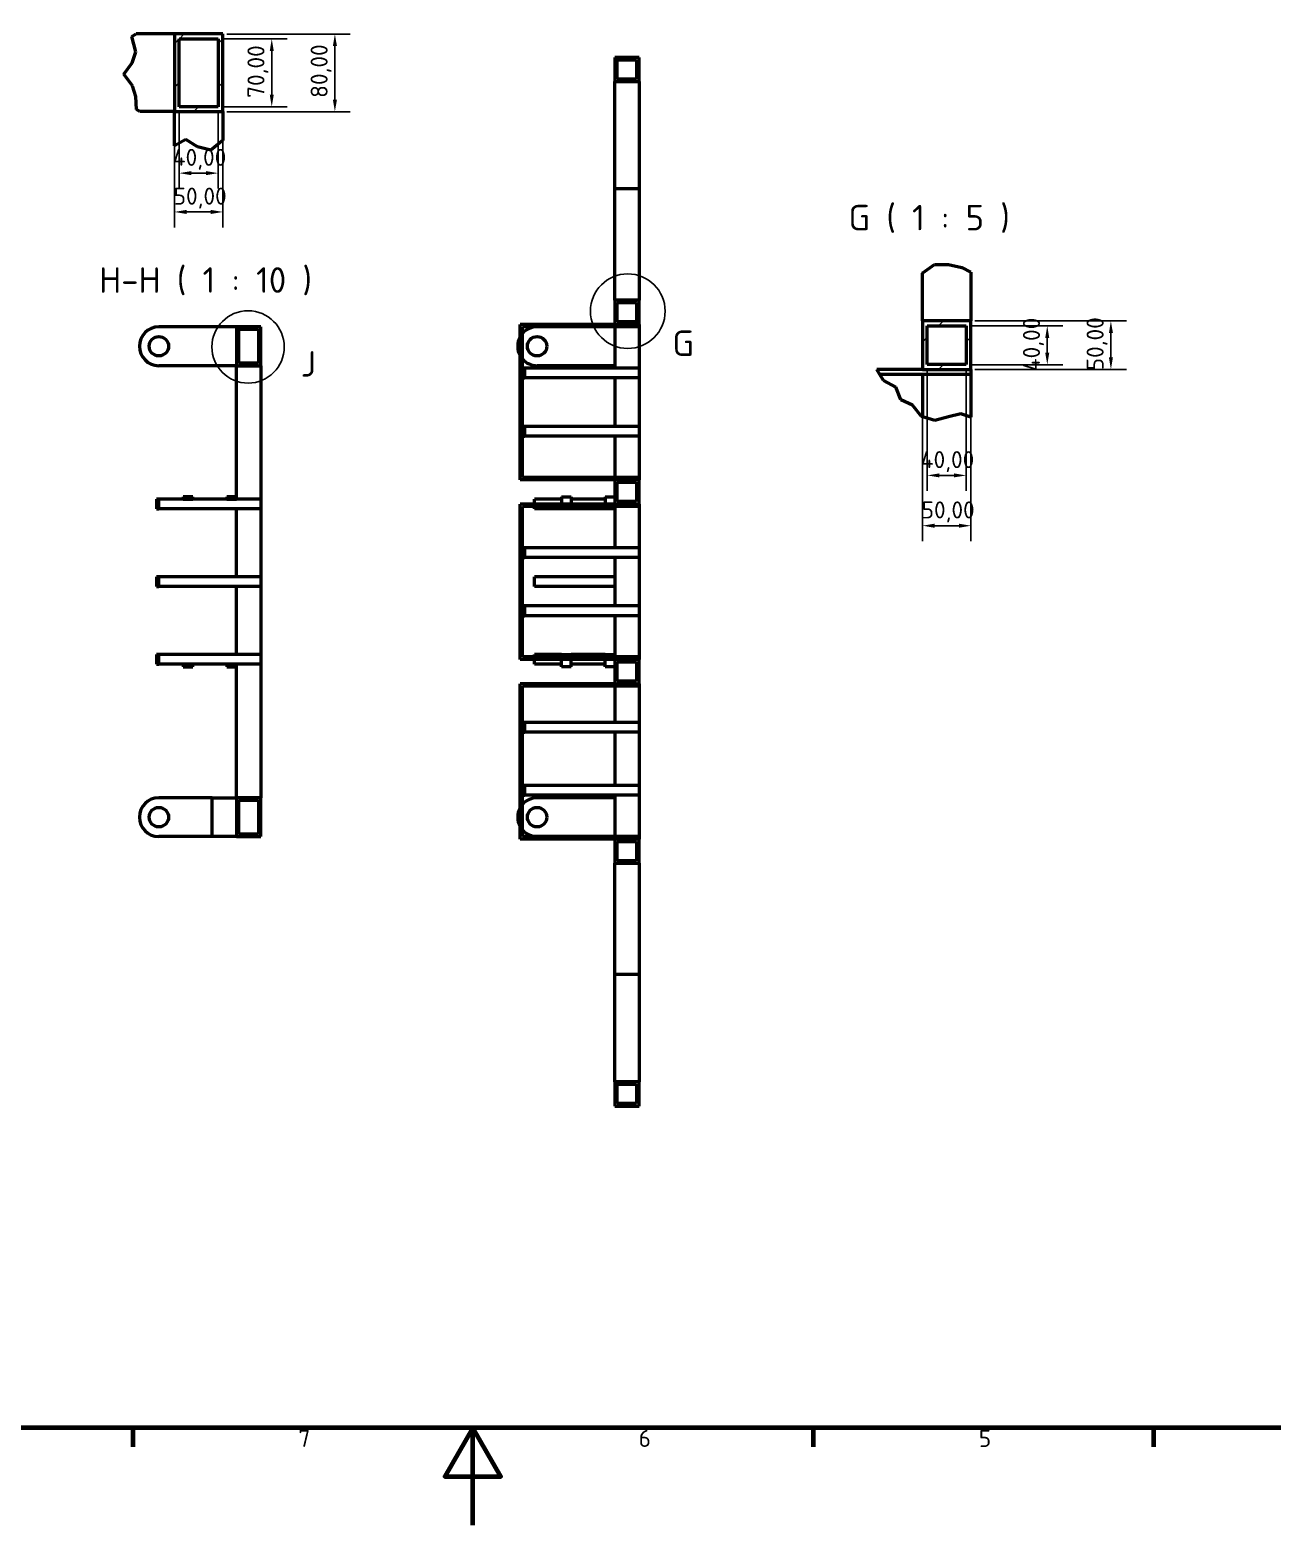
# Model space of a CAD drawing. Header units: millimetres. Extents: x 0 to 8410, y 0 to 5940.
# Drawn here: x 3292 to 5851, y 0 to 3080 of the extents above; entities that cross this region are included whole.
import ezdxf

# ---------------------------------------------------------------- set-up
doc = ezdxf.new("R2010")
doc.units = ezdxf.units.MM
doc.header["$LTSCALE"] = 10
for name, color, linetype, lineweight in [('Bemaßung (ISO)', 7, 'Continuous', 25), ('Bruchlinie (ISO)', 7, 'Continuous', 50), ('Detailumgrenzung (ISO)', 7, 'Continuous', 25), ('Rahmen (ISO)', 7, 'Continuous', 70), ('Schraffur (ISO)', 7, 'Continuous', 18), ('Sichtbar (ISO)', 7, 'Continuous', 50), ('Symbol (ISO)', 7, 'Continuous', 25)]:
    doc.layers.add(name, color=color, linetype=linetype, lineweight=lineweight)
doc.styles.add('Bezeichnungstext (DIN)', font='isocpeur.ttf')
doc.styles.add('Notiztext (DIN)', font='isocpeur.ttf')
doc.dimstyles.new('Standard (DIN)', dxfattribs={"dimscale": 10, "dimtxt": 3.5, "dimasz": 2.5, "dimexe": 3.175, "dimexo": 0.8, "dimgap": 0.8, "dimtad": 1, "dimrnd": 1e-08, "dimzin": 0, "dimtxsty": 'Notiztext (DIN)', "dimcen": 0.09, "dimdle": 10, "dimclrd": 256, "dimclre": 256, "dimclrt": 256, "dimadec": 0, "dimazin": 0, "dimtfac": 1, "dimtmove": 0, "dimatfit": 3, "dimfxl": 1, "dimtolj": 1, "dimtzin": 0, "dimlwd": -1, "dimlwe": -1, "dimarcsym": 0})
pattern_1 = [(45, (0, 0), (-22.45064, 22.45064), [])]
pattern_2 = [(45, (0, 0), (-44.9013, 44.9013), [])]

# ---------------------------------------------------------------- blocks, each defined once
blk = doc.blocks.new('Ränder Vorgaberahmen')
at = {"layer": 'Rahmen (ISO)'}
for p, q in [((350.42, 20), (350.42, 16.1)), ((490.58, 20), (490.58, 16.1)), ((560.67, 20), (560.67, 16.1))]:
    blk.add_line(p, q, dxfattribs=at)
at = {"layer": 'Rahmen (ISO)', "flags": 128}
for points in [[(20, 20), (20, 574), (821, 574), (821, 20), (20, 20)], [(420.5, 0), (420.5, 20), (414.73, 10), (426.27, 10), (420.5, 20)]]:
    blk.add_lwpolyline(points, dxfattribs=at)
at = {"layer": 'Rahmen (ISO)', "char_height": 3.5, "attachment_point": 7, "style": 'Notiztext (DIN)'}
for s, insert in [('7', (384.53, 16.1)), ('6', (454.62, 16.1)), ('5', (524.7, 16.1))]:
    blk.add_mtext(s, dxfattribs=dict(at, insert=insert))
blk = doc.blocks.new('2DDetail3')
at = {"layer": 'Detailumgrenzung (ISO)'}
blk.add_circle((452.39, 250.04), 7.69, dxfattribs=at)
at = {"layer": 'Detailumgrenzung (ISO)', "insert": (461.58, 240.81), "char_height": 5.25, "attachment_point": 7, "style": 'Bezeichnungstext (DIN)'}
blk.add_mtext('G', dxfattribs=at)
blk = doc.blocks.new('*D29')
at = {"layer": 'Bemaßung (ISO)', "transparency": 16777216}
for p, q in [((5228.9, 2470.2), (5419.8, 2470.2)), ((5388, 2415.2), (5388, 2445.2)), ((5228.9, 2390.2), (5419.8, 2390.2))]:
    blk.add_line(p, q, dxfattribs=at)
for points in [[(5383.8, 2445.2), (5392.2, 2445.2), (5388, 2470.2)], [(5383.8, 2415.2), (5392.2, 2415.2), (5388, 2390.2)]]:
    blk.add_solid(points, dxfattribs=at)
at = {"layer": 'Defpoints', "color": 0, "transparency": 16777216}
for p in [(5220.9, 2470.2), (5388, 2470.2), (5220.9, 2390.2)]:
    blk.add_point(p, dxfattribs=at)
at = {"layer": 'Bemaßung (ISO)', "transparency": 16777216, "insert": (5338, 2376.8), "char_height": 35, "attachment_point": 1, "rotation": 90, "style": 'Notiztext (DIN)'}
blk.add_mtext('\\A1;40,00', dxfattribs=at)
blk = doc.blocks.new('*D30')
at = {"layer": 'Bemaßung (ISO)', "transparency": 16777216}
for p, q in [((5238.9, 2480.2), (5550.9, 2480.2)), ((5519.1, 2405.2), (5519.1, 2455.2)), ((5238.9, 2380.2), (5550.9, 2380.2))]:
    blk.add_line(p, q, dxfattribs=at)
for points in [[(5515, 2455.2), (5523.3, 2455.2), (5519.1, 2480.2)], [(5515, 2405.2), (5523.3, 2405.2), (5519.1, 2380.2)]]:
    blk.add_solid(points, dxfattribs=at)
at = {"layer": 'Defpoints', "color": 0, "transparency": 16777216}
for p in [(5230.9, 2480.2), (5519.1, 2480.2), (5230.9, 2380.2)]:
    blk.add_point(p, dxfattribs=at)
at = {"layer": 'Bemaßung (ISO)', "transparency": 16777216, "insert": (5469.1, 2378.6), "char_height": 35, "attachment_point": 1, "rotation": 90, "style": 'Notiztext (DIN)'}
blk.add_mtext('\\A1;50,00', dxfattribs=at)
blk = doc.blocks.new('*D31')
at = {"layer": 'Bemaßung (ISO)', "transparency": 16777216}
for p, q in [((5140.9, 2382.2), (5140.9, 2130.4)), ((5220.9, 2382.2), (5220.9, 2130.4)), ((5165.9, 2162.1), (5195.9, 2162.1))]:
    blk.add_line(p, q, dxfattribs=at)
for points in [[(5165.9, 2166.3), (5165.9, 2158), (5140.9, 2162.1)], [(5195.9, 2166.3), (5195.9, 2158), (5220.9, 2162.1)]]:
    blk.add_solid(points, dxfattribs=at)
at = {"layer": 'Defpoints', "color": 0, "transparency": 16777216}
for p in [(5140.9, 2390.2), (5220.9, 2390.2), (5220.9, 2162.1)]:
    blk.add_point(p, dxfattribs=at)
at = {"layer": 'Bemaßung (ISO)', "transparency": 16777216, "insert": (5127.5, 2212.1), "char_height": 35, "attachment_point": 1, "style": 'Notiztext (DIN)'}
blk.add_mtext('\\A1;40,00', dxfattribs=at)
blk = doc.blocks.new('*D32')
at = {"layer": 'Bemaßung (ISO)', "transparency": 16777216}
for p, q in [((5130.9, 2372.2), (5130.9, 2026.8)), ((5230.9, 2372.2), (5230.9, 2026.8)), ((5205.9, 2058.5), (5155.9, 2058.5))]:
    blk.add_line(p, q, dxfattribs=at)
for points in [[(5155.9, 2062.7), (5155.9, 2054.3), (5130.9, 2058.5)], [(5205.9, 2062.7), (5205.9, 2054.3), (5230.9, 2058.5)]]:
    blk.add_solid(points, dxfattribs=at)
at = {"layer": 'Defpoints', "color": 0, "transparency": 16777216}
for p in [(5130.9, 2380.2), (5230.9, 2380.2), (5130.9, 2058.5)]:
    blk.add_point(p, dxfattribs=at)
at = {"layer": 'Bemaßung (ISO)', "transparency": 16777216, "insert": (5129.2, 2108.5), "char_height": 35, "attachment_point": 1, "style": 'Notiztext (DIN)'}
blk.add_mtext('\\A1;50,00', dxfattribs=at)
blk = doc.blocks.new('2DDetail4')
at = {"layer": 'Detailumgrenzung (ISO)'}
blk.add_circle((374.17, 242.67), 7.46, dxfattribs=at)
at = {"layer": 'Detailumgrenzung (ISO)', "insert": (385.01, 236.56), "char_height": 5.25, "attachment_point": 7, "style": 'Bezeichnungstext (DIN)'}
blk.add_mtext('J', dxfattribs=at)
blk = doc.blocks.new('*D35')
at = {"layer": 'Bemaßung (ISO)', "transparency": 16777216}
for p, q in [((3688, 3061.3), (3822.3, 3061.3)), ((3790.5, 3036.3), (3790.5, 2946.3)), ((3688, 2921.3), (3822.3, 2921.3))]:
    blk.add_line(p, q, dxfattribs=at)
for points in [[(3786.4, 3036.3), (3794.7, 3036.3), (3790.5, 3061.3)], [(3786.4, 2946.3), (3794.7, 2946.3), (3790.5, 2921.3)]]:
    blk.add_solid(points, dxfattribs=at)
at = {"layer": 'Defpoints', "color": 0, "transparency": 16777216}
for p in [(3680, 3061.3), (3680, 2921.3), (3790.5, 2921.3)]:
    blk.add_point(p, dxfattribs=at)
at = {"layer": 'Bemaßung (ISO)', "transparency": 16777216, "insert": (3740.5, 2939.7), "char_height": 35, "attachment_point": 1, "rotation": 90, "style": 'Notiztext (DIN)'}
blk.add_mtext('\\A1;70,00', dxfattribs=at)
blk = doc.blocks.new('*D36')
at = {"layer": 'Bemaßung (ISO)', "transparency": 16777216}
for p, q in [((3698, 3071.3), (3952.3, 3071.3)), ((3920.6, 3046.3), (3920.6, 2936.3)), ((3698, 2911.3), (3952.3, 2911.3))]:
    blk.add_line(p, q, dxfattribs=at)
for points in [[(3916.4, 3046.3), (3924.8, 3046.3), (3920.6, 3071.3)], [(3916.4, 2936.3), (3924.8, 2936.3), (3920.6, 2911.3)]]:
    blk.add_solid(points, dxfattribs=at)
at = {"layer": 'Defpoints', "color": 0, "transparency": 16777216}
for p in [(3690, 3071.3), (3690, 2911.3), (3920.6, 2911.3)]:
    blk.add_point(p, dxfattribs=at)
at = {"layer": 'Bemaßung (ISO)', "transparency": 16777216, "insert": (3870.6, 2939.7), "char_height": 35, "attachment_point": 1, "rotation": 90, "style": 'Notiztext (DIN)'}
blk.add_mtext('\\A1;80,00', dxfattribs=at)
blk = doc.blocks.new('*D37')
at = {"layer": 'Bemaßung (ISO)', "transparency": 16777216}
for p, q in [((3600, 2913.3), (3600, 2753)), ((3680, 2913.3), (3680, 2753)), ((3655, 2784.7), (3625, 2784.7))]:
    blk.add_line(p, q, dxfattribs=at)
for points in [[(3625, 2788.9), (3625, 2780.5), (3600, 2784.7)], [(3655, 2788.9), (3655, 2780.5), (3680, 2784.7)]]:
    blk.add_solid(points, dxfattribs=at)
at = {"layer": 'Defpoints', "color": 0, "transparency": 16777216}
for p in [(3600, 2921.3), (3680, 2921.3), (3600, 2784.7)]:
    blk.add_point(p, dxfattribs=at)
at = {"layer": 'Bemaßung (ISO)', "transparency": 16777216, "insert": (3586.7, 2834.7), "char_height": 35, "attachment_point": 1, "style": 'Notiztext (DIN)'}
blk.add_mtext('\\A1;40,00', dxfattribs=at)
blk = doc.blocks.new('*D38')
at = {"layer": 'Bemaßung (ISO)', "transparency": 16777216}
for p, q in [((3590, 2903.3), (3590, 2673)), ((3690, 2903.3), (3690, 2673)), ((3615, 2704.8), (3665, 2704.8))]:
    blk.add_line(p, q, dxfattribs=at)
for points in [[(3615, 2709), (3615, 2700.6), (3590, 2704.8)], [(3665, 2709), (3665, 2700.6), (3690, 2704.8)]]:
    blk.add_solid(points, dxfattribs=at)
at = {"layer": 'Defpoints', "color": 0, "transparency": 16777216}
for p in [(3590, 2911.3), (3690, 2911.3), (3690, 2704.8)]:
    blk.add_point(p, dxfattribs=at)
at = {"layer": 'Bemaßung (ISO)', "transparency": 16777216, "insert": (3588.4, 2754.8), "char_height": 35, "attachment_point": 1, "style": 'Notiztext (DIN)'}
blk.add_mtext('\\A1;50,00', dxfattribs=at)

msp = doc.modelspace()

# ---------------------------------------------------------------- hatches: boundary and pattern name
at = {"layer": 'Schraffur (ISO)'}
h = msp.add_hatch(dxfattribs=at)
h.set_pattern_fill('ANSI31', color=256, scale=508, style=0)
h.set_pattern_definition(pattern_2)
h.paths.add_polyline_path([(3690.025, 3071.34), (3590.025, 3071.34), (3590.025, 2911.34), (3690.025, 2911.34)])
h.paths.add_polyline_path([(3680.025, 3061.34), (3680.025, 2921.34), (3600.025, 2921.34), (3600.025, 3061.34)], flags=0)
h = msp.add_hatch(dxfattribs=at)
h.set_pattern_fill('ANSI31', color=256, scale=254, style=0)
h.set_pattern_definition(pattern_1)
h.paths.add_polyline_path([(4312.092, 1873.14), (4312.092, 1893.14), (4307.092, 1893.14), (4307.092, 1873.14)])
h.paths.add_polyline_path([(4312.092, 2363.14), (4312.092, 2383.14), (4307.092, 2383.14), (4307.092, 2363.14)])
h.paths.add_polyline_path([(4312.092, 1633.14), (4312.092, 1653.14), (4307.092, 1653.14), (4307.092, 1633.14)])
h.paths.add_polyline_path([(4312.092, 1993.14), (4312.092, 2013.14), (4307.092, 2013.14), (4307.092, 1993.14)])
h.paths.add_polyline_path([(4312.092, 2243.14), (4312.092, 2263.14), (4307.092, 2263.14), (4307.092, 2243.14)])
h.paths.add_polyline_path([(4312.092, 1503.14), (4312.092, 1523.14), (4307.092, 1523.14), (4307.092, 1503.14)])
h.paths.add_polyline_path([(4547.092, 1413.14), (4497.092, 1413.14), (4497.092, 1363.14), (4547.092, 1363.14)])
h.paths.add_polyline_path([(4542.092, 1368.14), (4502.092, 1368.14), (4502.092, 1408.14), (4542.092, 1408.14)], flags=0)
h.paths.add_polyline_path([(4497.092, 2473.14), (4547.092, 2473.14), (4547.092, 2523.14), (4497.092, 2523.14)])
h.paths.add_polyline_path([(4542.092, 2478.14), (4502.092, 2478.14), (4502.092, 2518.14), (4542.092, 2518.14)], flags=0)
h.paths.add_polyline_path([(4497.092, 2103.14), (4547.092, 2103.14), (4547.092, 2153.14), (4497.092, 2153.14)])
h.paths.add_polyline_path([(4502.092, 2148.14), (4542.092, 2148.14), (4542.092, 2108.14), (4502.092, 2108.14)], flags=0)
h.paths.add_polyline_path([(4497.092, 1733.14), (4547.092, 1733.14), (4547.092, 1783.14), (4497.092, 1783.14)])
h.paths.add_polyline_path([(4542.092, 1738.14), (4502.092, 1738.14), (4502.092, 1778.14), (4542.092, 1778.14)], flags=0)
h.paths.add_polyline_path([(4497.092, 3023.14), (4497.092, 2973.14), (4547.092, 2973.14), (4547.092, 3023.14)])
h.paths.add_polyline_path([(4542.092, 2978.14), (4502.092, 2978.14), (4502.092, 3018.14), (4542.092, 3018.14)], flags=0)
h.paths.add_polyline_path([(4497.092, 913.14), (4497.092, 863.14), (4547.092, 863.14), (4547.092, 913.14)])
h.paths.add_polyline_path([(4542.092, 868.14), (4502.092, 868.14), (4502.092, 908.14), (4542.092, 908.14)], flags=0)
h = msp.add_hatch(dxfattribs=at)
h.set_pattern_fill('ANSI31', color=256, scale=254, style=0)
h.set_pattern_definition(pattern_1)
h.paths.add_polyline_path([(3717.927, 2468.14), (3717.927, 2388.14), (3767.927, 2388.14), (3767.927, 2468.14)])
h.paths.add_polyline_path([(3722.927, 2463.14), (3762.927, 2463.14), (3762.927, 2393.14), (3722.927, 2393.14)], flags=0)
h.paths.add_polyline_path([(3717.927, 1498.14), (3717.927, 1418.14), (3767.927, 1418.14), (3767.927, 1498.14)])
h.paths.add_polyline_path([(3722.927, 1493.14), (3762.927, 1493.14), (3762.927, 1423.14), (3722.927, 1423.14)], flags=0)
h.paths.add_polyline_path([(3607.927, 2118.14), (3607.927, 2113.14), (3627.927, 2113.14), (3627.927, 2118.14)])
h.paths.add_polyline_path([(3697.927, 2118.14), (3697.927, 2113.14), (3717.927, 2113.14), (3717.927, 2118.14)])
h.paths.add_polyline_path([(3557.927, 2113.14), (3552.927, 2113.14), (3552.927, 2093.14), (3557.927, 2093.14)])
h.paths.add_polyline_path([(3627.927, 1768.14), (3627.927, 1773.14), (3607.927, 1773.14), (3607.927, 1768.14)])
h.paths.add_polyline_path([(3697.927, 1773.14), (3697.927, 1768.14), (3717.927, 1768.14), (3717.927, 1773.14)])
h.paths.add_polyline_path([(3557.927, 1933.14), (3557.927, 1953.14), (3552.927, 1953.14), (3552.927, 1933.14)])
h.paths.add_polyline_path([(3557.927, 1773.14), (3557.927, 1793.14), (3552.927, 1793.14), (3552.927, 1773.14)])
h = msp.add_hatch(dxfattribs=at)
h.set_pattern_fill('ANSI31', color=256, scale=508, style=0)
h.set_pattern_definition(pattern_2)
h.paths.add_polyline_path([(5130.858, 2480.222), (5130.858, 2380.222), (5230.858, 2380.222), (5230.858, 2480.222)])
h.paths.add_polyline_path([(5140.858, 2390.222), (5140.858, 2470.222), (5220.858, 2470.222), (5220.858, 2390.222)], flags=0)

# ---------------------------------------------------------------- linework, layer by layer
at = {"layer": 'Bruchlinie (ISO)'}
for p, q in [((3502.314, 3066.478), (3511.1, 3071.34)), ((3510.668, 3034.592), (3502.314, 3066.478)), ((3502.843, 3012.173), (3510.668, 3034.592)), ((3485.688, 2988.43), (3502.843, 3012.173)), ((3503.329, 2964.773), (3485.688, 2988.43)), ((3510.726, 2942.29), (3503.329, 2964.773)), ((3511.674, 2915.787), (3510.726, 2942.29)), ((3518.537, 2911.34), (3511.674, 2915.787)), ((3613.759, 2853.811), (3590.025, 2840.681)), ((3637.496, 2838.597), (3613.759, 2853.811)), ((3665.134, 2831.69), (3637.496, 2838.597)), ((3687.748, 2850.364), (3665.134, 2831.69)), ((3690.025, 2851.924), (3687.748, 2850.364)), ((5131.774, 2579.249), (5155.883, 2596.368)), ((5155.883, 2596.368), (5184.394, 2596.667)), ((5184.394, 2596.667), (5211.809, 2590.159)), ((5211.809, 2590.159), (5230.858, 2580.914)), ((5130.858, 2578.81), (5131.774, 2579.249)), ((5043.129, 2370.222), (5037.232, 2380.222)), ((5050.654, 2357.462), (5043.129, 2370.222)), ((5075.932, 2343.667), (5050.654, 2357.462)), ((5086.263, 2317.73), (5075.932, 2343.667)), ((5110.426, 2306.561), (5086.263, 2317.73)), ((5129.243, 2283.153), (5110.426, 2306.561)), ((5130.858, 2282.659), (5129.243, 2283.153)), ((5156.221, 2274.903), (5130.858, 2282.659)), ((5184.394, 2282.426), (5156.221, 2274.903)), ((5210.133, 2288.704), (5184.394, 2282.426)), ((5230.858, 2282.047), (5210.133, 2288.704))]:
    msp.add_line(p, q, dxfattribs=at)
at = {"layer": 'Sichtbar (ISO)'}
for p, q in [((3590.025, 3071.34), (3511.1, 3071.34)), ((3690.025, 3071.34), (3590.025, 3071.34)), ((3590.025, 3071.34), (3590.025, 2911.34)), ((3600.025, 3061.34), (3680.025, 3061.34)), ((3600.025, 2921.34), (3600.025, 3061.34)), ((3680.025, 3061.34), (3680.025, 2921.34)), ((3690.025, 2911.34), (3690.025, 3071.34)), ((4497.092, 3023.14), (4497.092, 2973.14)), ((4547.092, 3023.14), (4497.092, 3023.14)), ((4547.092, 2973.14), (4547.092, 3023.14)), ((4502.092, 2978.14), (4502.092, 3018.14)), ((4502.092, 3018.14), (4542.092, 3018.14)), ((4542.092, 3018.14), (4542.092, 2978.14)), ((4497.092, 2973.14), (4547.092, 2973.14)), ((4497.092, 2752.429), (4497.092, 2973.14)), ((4542.092, 2978.14), (4502.092, 2978.14)), ((4547.092, 2973.14), (4547.092, 2752.429)), ((3590.025, 2911.34), (3518.537, 2911.34)), ((3590.025, 2911.34), (3690.025, 2911.34)), ((3590.025, 2840.681), (3590.025, 2911.34)), ((3680.025, 2921.34), (3600.025, 2921.34)), ((3690.025, 2911.34), (3690.025, 2851.924)), ((4497.092, 2523.14), (4497.092, 2752.429)), ((4547.092, 2752.429), (4497.092, 2752.429)), ((4547.092, 2752.429), (4547.092, 2523.14)), ((5130.858, 2480.222), (5130.858, 2578.81)), ((5230.858, 2580.914), (5230.858, 2480.222)), ((4547.092, 2523.14), (4497.092, 2523.14)), ((4497.092, 2523.14), (4497.092, 2473.14)), ((4502.092, 2478.14), (4502.092, 2518.14)), ((4502.092, 2518.14), (4542.092, 2518.14)), ((4542.092, 2518.14), (4542.092, 2478.14)), ((4547.092, 2473.14), (4547.092, 2523.14)), ((3717.927, 2468.14), (3557.927, 2468.14)), ((3717.927, 2468.14), (3717.927, 2388.14)), ((3767.927, 2468.14), (3717.927, 2468.14)), ((3767.927, 2388.14), (3767.927, 2468.14)), ((4497.092, 2473.14), (4302.092, 2473.14)), ((4302.092, 2153.14), (4302.092, 2473.14)), ((4547.092, 2468.14), (4307.092, 2468.14)), ((4307.092, 2383.14), (4307.092, 2468.14)), ((4497.092, 2473.14), (4547.092, 2473.14)), ((4497.092, 2468.14), (4497.092, 2383.14)), ((4542.092, 2478.14), (4502.092, 2478.14)), ((4547.092, 2473.14), (4547.092, 2468.14)), ((4547.092, 2468.14), (4547.092, 2383.14)), ((5130.858, 2480.222), (5130.858, 2380.222)), ((5230.858, 2480.222), (5130.858, 2480.222)), ((5140.858, 2390.222), (5140.858, 2470.222)), ((5140.858, 2470.222), (5220.858, 2470.222)), ((5220.858, 2470.222), (5220.858, 2390.222)), ((5230.858, 2380.222), (5230.858, 2480.222)), ((3722.927, 2463.14), (3762.927, 2463.14)), ((3722.927, 2393.14), (3722.927, 2463.14)), ((3762.927, 2463.14), (3762.927, 2393.14)), ((3717.927, 2388.14), (3557.927, 2388.14)), ((3717.927, 2388.14), (3767.927, 2388.14)), ((3717.927, 2118.14), (3717.927, 2388.14)), ((3762.927, 2393.14), (3722.927, 2393.14)), ((3767.927, 2388.14), (3767.927, 2113.14)), ((4312.092, 2383.14), (4307.092, 2383.14)), ((4307.092, 2383.14), (4307.092, 2363.14)), ((4312.092, 2363.14), (4312.092, 2383.14)), ((4547.092, 2383.14), (4312.092, 2383.14)), ((4497.092, 2388.14), (4337.092, 2388.14)), ((4547.092, 2383.14), (4547.092, 2363.14)), ((5130.858, 2380.222), (5037.232, 2380.222)), ((5130.858, 2380.222), (5230.858, 2380.222)), ((5220.858, 2390.222), (5140.858, 2390.222)), ((5230.858, 2380.222), (5230.858, 2370.222)), ((4307.092, 2363.14), (4312.092, 2363.14)), ((4307.092, 2263.14), (4307.092, 2363.14)), ((4547.092, 2363.14), (4312.092, 2363.14)), ((4497.092, 2363.14), (4497.092, 2263.14)), ((4547.092, 2363.14), (4547.092, 2263.14)), ((5230.858, 2370.222), (5043.129, 2370.222)), ((5130.858, 2370.222), (5130.858, 2282.659)), ((5230.858, 2370.222), (5230.858, 2282.047)), ((4312.092, 2263.14), (4307.092, 2263.14)), ((4307.092, 2263.14), (4307.092, 2243.14)), ((4312.092, 2243.14), (4312.092, 2263.14)), ((4547.092, 2263.14), (4312.092, 2263.14)), ((4547.092, 2263.14), (4547.092, 2243.14)), ((4307.092, 2243.14), (4312.092, 2243.14)), ((4307.092, 2158.14), (4307.092, 2243.14)), ((4547.092, 2243.14), (4312.092, 2243.14)), ((4497.092, 2243.14), (4497.092, 2158.14)), ((4547.092, 2243.14), (4547.092, 2158.14)), ((4547.092, 2158.14), (4307.092, 2158.14)), ((4547.092, 2158.14), (4547.092, 2153.14)), ((4497.092, 2153.14), (4302.092, 2153.14)), ((4547.092, 2153.14), (4497.092, 2153.14)), ((4497.092, 2153.14), (4497.092, 2103.14)), ((4502.092, 2148.14), (4542.092, 2148.14)), ((4502.092, 2108.14), (4502.092, 2148.14)), ((4542.092, 2148.14), (4542.092, 2108.14)), ((4547.092, 2103.14), (4547.092, 2153.14)), ((3557.927, 2113.14), (3552.927, 2113.14)), ((3552.927, 2113.14), (3552.927, 2093.14)), ((3557.927, 2093.14), (3557.927, 2113.14)), ((3607.927, 2113.14), (3557.927, 2113.14)), ((3607.927, 2118.14), (3607.927, 2113.14)), ((3627.927, 2118.14), (3607.927, 2118.14)), ((3607.927, 2113.14), (3627.927, 2113.14)), ((3627.927, 2113.14), (3627.927, 2118.14)), ((3697.927, 2113.14), (3627.927, 2113.14)), ((3697.927, 2118.14), (3697.927, 2113.14)), ((3717.927, 2118.14), (3697.927, 2118.14)), ((3697.927, 2113.14), (3717.927, 2113.14)), ((3717.927, 2113.14), (3717.927, 2118.14)), ((3767.927, 2113.14), (3717.927, 2113.14)), ((3767.927, 2113.14), (3767.927, 2093.14)), ((4497.092, 2103.14), (4302.092, 2103.14)), ((4302.092, 1783.14), (4302.092, 2103.14)), ((4547.092, 2098.14), (4307.092, 2098.14)), ((4307.092, 2013.14), (4307.092, 2098.14)), ((4387.092, 2113.14), (4332.092, 2113.14)), ((4332.092, 2103.14), (4332.092, 2113.14)), ((4332.092, 2093.14), (4332.092, 2098.14)), ((4387.092, 2118.14), (4407.092, 2118.14)), ((4387.092, 2118.14), (4387.092, 2103.14)), ((4387.092, 2098.14), (4387.092, 2093.14)), ((4407.092, 2118.14), (4407.092, 2103.14)), ((4477.092, 2113.14), (4407.092, 2113.14)), ((4407.092, 2098.14), (4407.092, 2093.14)), ((4477.092, 2118.14), (4497.092, 2118.14)), ((4477.092, 2118.14), (4477.092, 2103.14)), ((4477.092, 2098.14), (4477.092, 2093.14)), ((4497.092, 2103.14), (4547.092, 2103.14)), ((4497.092, 2098.14), (4497.092, 2013.14)), ((4542.092, 2108.14), (4502.092, 2108.14)), ((4547.092, 2103.14), (4547.092, 2098.14)), ((4547.092, 2098.14), (4547.092, 2013.14)), ((3552.927, 2093.14), (3557.927, 2093.14)), ((3767.927, 2093.14), (3557.927, 2093.14)), ((3717.927, 1953.14), (3717.927, 2093.14)), ((3767.927, 2093.14), (3767.927, 1953.14)), ((4387.092, 2093.14), (4332.092, 2093.14)), ((4407.092, 2093.14), (4387.092, 2093.14)), ((4477.092, 2093.14), (4407.092, 2093.14)), ((4497.092, 2093.14), (4477.092, 2093.14)), ((4312.092, 2013.14), (4307.092, 2013.14)), ((4307.092, 2013.14), (4307.092, 1993.14)), ((4312.092, 1993.14), (4312.092, 2013.14)), ((4547.092, 2013.14), (4312.092, 2013.14)), ((4547.092, 2013.14), (4547.092, 1993.14)), ((4307.092, 1993.14), (4312.092, 1993.14)), ((4307.092, 1893.14), (4307.092, 1993.14)), ((4547.092, 1993.14), (4312.092, 1993.14)), ((4497.092, 1993.14), (4497.092, 1893.14)), ((4547.092, 1993.14), (4547.092, 1893.14)), ((3557.927, 1953.14), (3552.927, 1953.14)), ((3552.927, 1953.14), (3552.927, 1933.14)), ((3557.927, 1933.14), (3557.927, 1953.14)), ((3767.927, 1953.14), (3557.927, 1953.14)), ((3767.927, 1953.14), (3767.927, 1933.14)), ((4497.092, 1953.14), (4332.092, 1953.14)), ((4332.092, 1933.14), (4332.092, 1953.14)), ((3552.927, 1933.14), (3557.927, 1933.14)), ((3767.927, 1933.14), (3557.927, 1933.14)), ((3717.927, 1793.14), (3717.927, 1933.14)), ((3767.927, 1933.14), (3767.927, 1793.14)), ((4497.092, 1933.14), (4332.092, 1933.14)), ((4312.092, 1893.14), (4307.092, 1893.14)), ((4307.092, 1893.14), (4307.092, 1873.14)), ((4312.092, 1873.14), (4312.092, 1893.14)), ((4547.092, 1893.14), (4312.092, 1893.14)), ((4547.092, 1893.14), (4547.092, 1873.14)), ((4307.092, 1873.14), (4312.092, 1873.14)), ((4307.092, 1788.14), (4307.092, 1873.14)), ((4547.092, 1873.14), (4312.092, 1873.14)), ((4497.092, 1873.14), (4497.092, 1788.14)), ((4547.092, 1873.14), (4547.092, 1788.14)), ((3557.927, 1793.14), (3552.927, 1793.14)), ((3552.927, 1793.14), (3552.927, 1773.14)), ((3557.927, 1773.14), (3557.927, 1793.14)), ((3767.927, 1793.14), (3557.927, 1793.14)), ((3767.927, 1793.14), (3767.927, 1773.14)), ((4547.092, 1788.14), (4307.092, 1788.14)), ((4387.092, 1793.14), (4332.092, 1793.14)), ((4332.092, 1788.14), (4332.092, 1793.14)), ((4387.092, 1793.14), (4407.092, 1793.14)), ((4387.092, 1788.14), (4387.092, 1793.14)), ((4477.092, 1793.14), (4407.092, 1793.14)), ((4407.092, 1788.14), (4407.092, 1793.14)), ((4477.092, 1793.14), (4497.092, 1793.14)), ((4477.092, 1788.14), (4477.092, 1793.14)), ((4547.092, 1788.14), (4547.092, 1783.14)), ((3552.927, 1773.14), (3557.927, 1773.14)), ((3607.927, 1773.14), (3557.927, 1773.14)), ((3627.927, 1773.14), (3607.927, 1773.14)), ((3607.927, 1773.14), (3607.927, 1768.14)), ((3607.927, 1768.14), (3627.927, 1768.14)), ((3627.927, 1768.14), (3627.927, 1773.14)), ((3697.927, 1773.14), (3627.927, 1773.14)), ((3697.927, 1773.14), (3697.927, 1768.14)), ((3717.927, 1773.14), (3697.927, 1773.14)), ((3697.927, 1768.14), (3717.927, 1768.14)), ((3717.927, 1768.14), (3717.927, 1773.14)), ((3767.927, 1773.14), (3717.927, 1773.14)), ((3717.927, 1498.14), (3717.927, 1768.14)), ((3767.927, 1773.14), (3767.927, 1498.14)), ((4497.092, 1783.14), (4302.092, 1783.14)), ((4332.092, 1773.14), (4332.092, 1783.14)), ((4387.092, 1773.14), (4332.092, 1773.14)), ((4387.092, 1768.14), (4387.092, 1783.14)), ((4407.092, 1768.14), (4387.092, 1768.14)), ((4407.092, 1768.14), (4407.092, 1783.14)), ((4477.092, 1773.14), (4407.092, 1773.14)), ((4477.092, 1768.14), (4477.092, 1783.14)), ((4497.092, 1768.14), (4477.092, 1768.14)), ((4547.092, 1783.14), (4497.092, 1783.14)), ((4497.092, 1783.14), (4497.092, 1733.14)), ((4502.092, 1738.14), (4502.092, 1778.14)), ((4502.092, 1778.14), (4542.092, 1778.14)), ((4542.092, 1778.14), (4542.092, 1738.14)), ((4547.092, 1733.14), (4547.092, 1783.14)), ((4497.092, 1733.14), (4302.092, 1733.14)), ((4302.092, 1413.14), (4302.092, 1733.14)), ((4547.092, 1728.14), (4307.092, 1728.14)), ((4307.092, 1653.14), (4307.092, 1728.14)), ((4497.092, 1733.14), (4547.092, 1733.14)), ((4497.092, 1728.14), (4497.092, 1653.14)), ((4542.092, 1738.14), (4502.092, 1738.14)), ((4547.092, 1733.14), (4547.092, 1728.14)), ((4547.092, 1728.14), (4547.092, 1653.14)), ((4312.092, 1653.14), (4307.092, 1653.14)), ((4307.092, 1653.14), (4307.092, 1633.14)), ((4307.092, 1633.14), (4312.092, 1633.14)), ((4307.092, 1523.14), (4307.092, 1633.14)), ((4312.092, 1633.14), (4312.092, 1653.14)), ((4547.092, 1653.14), (4312.092, 1653.14)), ((4547.092, 1633.14), (4312.092, 1633.14)), ((4497.092, 1633.14), (4497.092, 1523.14)), ((4547.092, 1653.14), (4547.092, 1633.14)), ((4547.092, 1633.14), (4547.092, 1523.14)), ((4312.092, 1523.14), (4307.092, 1523.14)), ((4307.092, 1523.14), (4307.092, 1503.14)), ((4312.092, 1503.14), (4312.092, 1523.14)), ((4547.092, 1523.14), (4312.092, 1523.14)), ((4547.092, 1523.14), (4547.092, 1503.14)), ((3667.927, 1498.14), (3557.927, 1498.14)), ((3667.927, 1498.14), (3717.927, 1498.14)), ((3667.927, 1418.14), (3667.927, 1498.14)), ((3717.927, 1498.14), (3717.927, 1418.14)), ((3767.927, 1498.14), (3717.927, 1498.14)), ((3722.927, 1493.14), (3762.927, 1493.14)), ((3722.927, 1423.14), (3722.927, 1493.14)), ((3762.927, 1493.14), (3762.927, 1423.14)), ((3767.927, 1418.14), (3767.927, 1498.14)), ((4307.092, 1503.14), (4312.092, 1503.14)), ((4307.092, 1418.14), (4307.092, 1503.14)), ((4547.092, 1503.14), (4312.092, 1503.14)), ((4497.092, 1498.14), (4337.092, 1498.14)), ((4497.092, 1503.14), (4497.092, 1418.14)), ((4547.092, 1503.14), (4547.092, 1418.14)), ((3667.927, 1418.14), (3557.927, 1418.14)), ((3717.927, 1418.14), (3667.927, 1418.14)), ((3717.927, 1418.14), (3767.927, 1418.14)), ((3762.927, 1423.14), (3722.927, 1423.14)), ((4547.092, 1418.14), (4307.092, 1418.14)), ((4547.092, 1418.14), (4547.092, 1413.14)), ((4497.092, 1413.14), (4302.092, 1413.14)), ((4547.092, 1413.14), (4497.092, 1413.14)), ((4497.092, 1413.14), (4497.092, 1363.14)), ((4502.092, 1368.14), (4502.092, 1408.14)), ((4502.092, 1408.14), (4542.092, 1408.14)), ((4542.092, 1408.14), (4542.092, 1368.14)), ((4547.092, 1363.14), (4547.092, 1413.14)), ((4497.092, 1363.14), (4547.092, 1363.14)), ((4497.092, 1133.851), (4497.092, 1363.14)), ((4542.092, 1368.14), (4502.092, 1368.14)), ((4547.092, 1363.14), (4547.092, 1133.851)), ((4497.092, 913.14), (4497.092, 1133.851)), ((4547.092, 1133.851), (4497.092, 1133.851)), ((4547.092, 1133.851), (4547.092, 913.14)), ((4497.092, 913.14), (4497.092, 863.14)), ((4547.092, 913.14), (4497.092, 913.14)), ((4502.092, 868.14), (4502.092, 908.14)), ((4502.092, 908.14), (4542.092, 908.14)), ((4542.092, 908.14), (4542.092, 868.14)), ((4547.092, 863.14), (4547.092, 913.14)), ((4497.092, 863.14), (4547.092, 863.14)), ((4542.092, 868.14), (4502.092, 868.14))]:
    msp.add_line(p, q, dxfattribs=at)
for centre in [(3557.927, 2428.14), (4337.092, 2428.14), (3557.927, 1458.14), (4337.092, 1458.14)]:
    msp.add_circle(centre, 20, dxfattribs=at)
for centre, start, end in [((3557.927, 2428.14), 90, 270), ((4337.092, 2428.14), 90, 138.590378), ((4337.092, 2428.14), 151.044976, 208.955024), ((4337.092, 2428.14), 221.409622, 270), ((3557.927, 1458.14), 90, 270), ((4337.092, 1458.14), 90, 138.590378), ((4337.092, 1458.14), 151.044976, 208.955024), ((4337.092, 1458.14), 221.409622, 270)]:
    msp.add_arc(centre, 40, start, end, dxfattribs=at)

# ---------------------------------------------------------------- block references
at = {"xscale": 10, "yscale": 10, "zscale": 10}
msp.add_blockref('Ränder Vorgaberahmen', (0, 0), dxfattribs=at)
at = {"layer": 'Detailumgrenzung (ISO)', "xscale": 10, "yscale": 10, "zscale": 10}
for name in ['2DDetail3', '2DDetail4']:
    msp.add_blockref(name, (0, 0), dxfattribs=at)

# ---------------------------------------------------------------- texts
at = {"layer": 'Symbol (ISO)', "char_height": 52.5, "attachment_point": 7, "style": 'Bezeichnungstext (DIN)'}
for s, insert in [('G ( 1 : 5 )', (4978.475, 2661.667)), ('H-H ( 1 : 10 )', (3434.882, 2533.14))]:
    msp.add_mtext(s, dxfattribs=dict(at, insert=insert))

# ---------------------------------------------------------------- dimensions: what is measured, and where the dimension line sits
at = {"layer": 'Bemaßung (ISO)'}
for base, p1, p2, angle, picture, middle in [((3790.548, 2921.34), (3680.025, 3061.34), (3680.025, 2921.34), 270, '*D35', (3790.548, 2991.34)), ((3920.586, 2911.34), (3690.025, 3071.34), (3690.025, 2911.34), 90, '*D36', (3920.586, 2991.34)), ((3600.025, 2784.711), (3680.025, 2921.34), (3600.025, 2921.34), 180, '*D37', (3640.025, 2784.711)), ((5388.004, 2470.222), (5220.858, 2390.222), (5220.858, 2470.222), 270, '*D29', (5388.004, 2430.222)), ((5519.141, 2480.222), (5230.858, 2380.222), (5230.858, 2480.222), 270, '*D30', (5519.141, 2430.222)), ((5130.858, 2058.512), (5230.858, 2380.222), (5130.858, 2380.222), 180, '*D32', (5180.858, 2058.512))]:
    dim = msp.add_linear_dim(base=base, p1=p1, p2=p2, angle=angle, dimstyle='Standard (DIN)', override={"dimgap": 0.8, "dimdec": 2, "dimlfac": 0.5, "dimtol": 0, "dimlim": 0, "dimtp": 0, "dimtm": 0, "dimtdec": 2, "dimtofl": 0, "dimatfit": 1}, dxfattribs=at)
    dim.commit()
    dim.dimension.update_dxf_attribs({"geometry": picture, "text_midpoint": middle, "dimtype": 160})
for base, p1, p2, picture, middle in [((3690.025, 2704.792), (3590.025, 2911.34), (3690.025, 2911.34), '*D38', (3640.025, 2704.792)), ((5220.858, 2162.126), (5140.858, 2390.222), (5220.858, 2390.222), '*D31', (5180.858, 2162.126))]:
    dim = msp.add_linear_dim(base=base, p1=p1, p2=p2, dimstyle='Standard (DIN)', override={"dimgap": 0.8, "dimdec": 2, "dimlfac": 0.5, "dimtol": 0, "dimlim": 0, "dimtp": 0, "dimtm": 0, "dimtdec": 2, "dimtofl": 0, "dimatfit": 1}, dxfattribs=at)
    dim.commit()
    dim.dimension.update_dxf_attribs({"geometry": picture, "text_midpoint": middle, "dimtype": 160})

doc.saveas('drawing.dxf')
